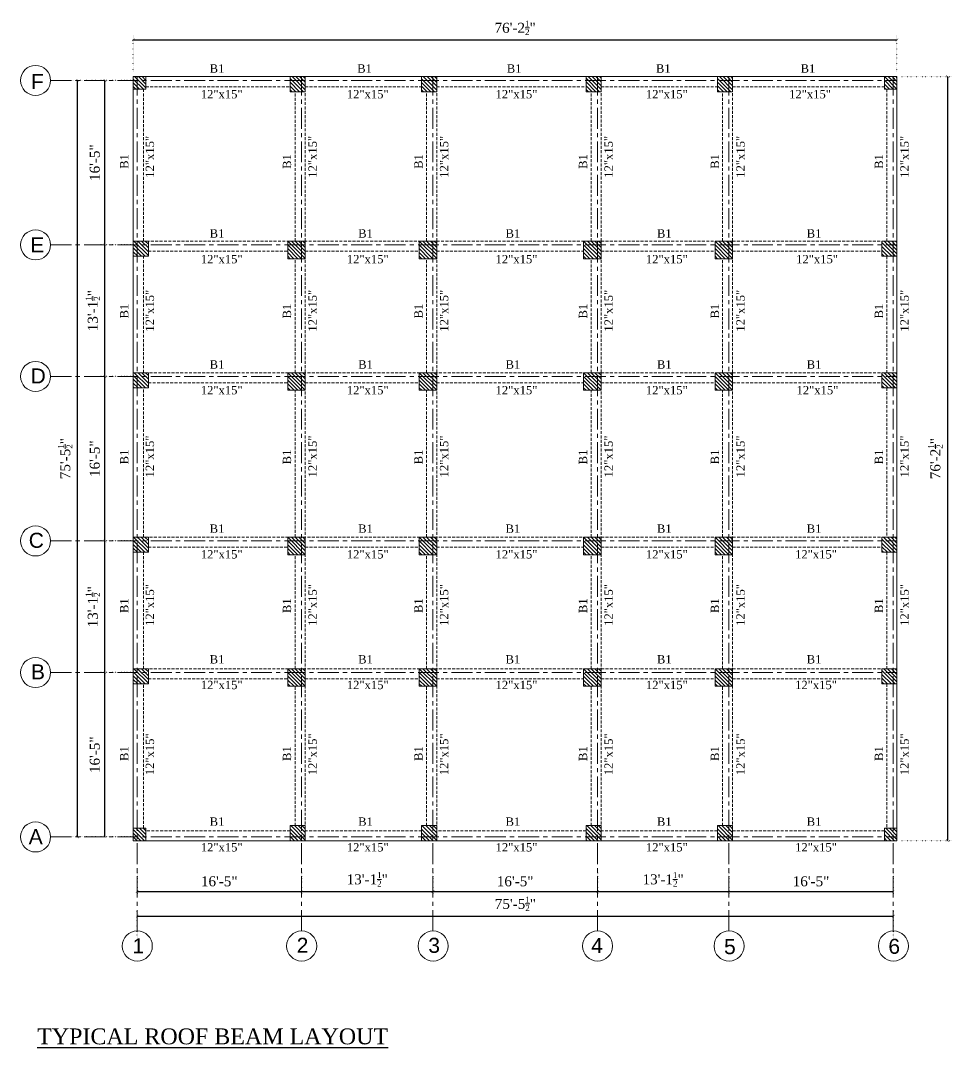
# Model space of a CAD drawing. Header units: feet. Extents: x 35006 to 48642, y 16494 to 18305.
# Drawn here: x 45985 to 47101, y 16733 to 17963 of the extents above; entities that cross this region are included whole.
import ezdxf

# ---------------------------------------------------------------- set-up
doc = ezdxf.new("R2010")
doc.units = ezdxf.units.FT
for name, pattern in [('CENTER', [2, 1.25, -0.25, 0.25, -0.25]), ('DOT2', [0.125, 0, -0.125]), ('HIDDEN', [0.375, 0.25, -0.125])]:
    doc.linetypes.add(name, pattern=pattern)
for name, color, linetype in [('0_TEXT', 1, 'Continuous'), ('DIM', 1, 'Continuous'), ('ST DIM', 11, 'Continuous'), ('ST TEX', 3, 'Continuous')]:
    doc.layers.add(name, color=color, linetype=linetype)
for name, color, linetype, lineweight in [('Column', 1, 'Continuous', 15), ('Hatch', 9, 'Continuous', 9), ('ST Beam', 7, 'Continuous', 20), ('ST GRIDS', 6, 'CENTER', 9)]:
    doc.layers.add(name, color=color, linetype=linetype, lineweight=lineweight)
doc.styles.add('RomanS', font='times.ttf')
doc.styles.get("Standard").update_dxf_attribs({"font": 'arial.ttf'})
doc.dimstyles.new('1-1', dxfattribs={"dimtxt": 9, "dimasz": 5, "dimexe": 6, "dimexo": 6, "dimgap": 3, "dimtad": 1, "dimdec": 1, "dimzin": 0, "dimdsep": 46, "dimlunit": 4, "dimtxsty": 'RomanS', "dimblk": 'ARCHTICK', "dimcen": 0.09, "dimclrd": 256, "dimclre": 256, "dimclrt": 3, "dimadec": 0, "dimazin": 0, "dimtfac": 0.6, "dimtdec": 1, "dimtix": 1, "dimtofl": 0, "dimtmove": 1, "dimatfit": 0, "dimfxl": 1, "dimtolj": 1, "dimtzin": 0, "dimarcsym": 0})
pattern_1 = [(315, (6303.4257, -47.3546), (2.24506403, 2.24506403), [])]
pattern_2 = [(315, (6294.4257, -38.3546), (2.24506403, 2.24506403), [])]
pattern_3 = [(315, (6294.4257, -47.3546), (2.24506403, 2.24506403), [])]

# ---------------------------------------------------------------- blocks, each defined once
blk = doc.blocks.new('_ArchTick')
at = {"color": 0, "const_width": 0.15}
blk.add_lwpolyline([(-0.5, -0.5), (0.5, 0.5)], dxfattribs=at)
blk = doc.blocks.new('*D135')
at = {"layer": 'Defpoints', "color": 0, "ltscale": 10, "transparency": 16777216}
for p in [(46086.2, 17890.9), (46125.4, 17890.9), (46125.4, 17694)]:
    blk.add_point(p, dxfattribs=at)
at = {"layer": 'ST DIM', "linetype": 'DOT2', "lineweight": -2, "ltscale": 10, "transparency": 16777216}
for p, q in [((46119.4, 17890.9), (46080.2, 17890.9)), ((46119.4, 17694), (46080.2, 17694))]:
    blk.add_line(p, q, dxfattribs=at)
at = {"layer": 'ST DIM', "lineweight": -2, "ltscale": 10, "transparency": 16777216}
blk.add_line((46086.2, 17694), (46086.2, 17890.9), dxfattribs=at)
at = {"layer": 'ST DIM', "lineweight": -2, "ltscale": 10, "transparency": 16777216, "xscale": 3, "yscale": 3, "zscale": 3}
for p, rotation in [((46086.2, 17890.9), 90), ((46086.2, 17694), 270)]:
    blk.add_blockref('_ArchTick', p, dxfattribs=dict(at, rotation=rotation))
at = {"layer": 'ST DIM', "color": 3, "lineweight": 13, "ltscale": 10, "transparency": 16777216, "insert": (46074.1, 17792.4), "char_height": 12, "attachment_point": 5, "rotation": 90, "style": 'RomanS'}
blk.add_mtext('\\A1;16\'-5"', dxfattribs=at)
blk = doc.blocks.new('*D136')
at = {"layer": 'Defpoints', "color": 0, "ltscale": 10, "transparency": 16777216}
for p in [(46086.2, 17694), (46125.4, 17694), (46125.4, 17536.5)]:
    blk.add_point(p, dxfattribs=at)
at = {"layer": 'ST DIM', "linetype": 'DOT2', "lineweight": -2, "ltscale": 10, "transparency": 16777216}
for p, q in [((46119.4, 17694), (46080.2, 17694)), ((46119.4, 17536.5), (46080.2, 17536.5))]:
    blk.add_line(p, q, dxfattribs=at)
at = {"layer": 'ST DIM', "lineweight": -2, "ltscale": 10, "transparency": 16777216}
blk.add_line((46086.2, 17536.5), (46086.2, 17694), dxfattribs=at)
at = {"layer": 'ST DIM', "lineweight": -2, "ltscale": 10, "transparency": 16777216, "xscale": 3, "yscale": 3, "zscale": 3}
for p, rotation in [((46086.2, 17694), 90), ((46086.2, 17536.5), 270)]:
    blk.add_blockref('_ArchTick', p, dxfattribs=dict(at, rotation=rotation))
at = {"layer": 'ST DIM', "color": 3, "lineweight": 13, "ltscale": 10, "transparency": 16777216, "insert": (46071.7, 17615.3), "char_height": 12, "attachment_point": 5, "rotation": 90, "style": 'RomanS'}
blk.add_mtext('\\A1;13\'-1{\\H0.6x;\\S1/2;}"', dxfattribs=at)
blk = doc.blocks.new('*D137')
at = {"layer": 'Defpoints', "color": 0, "ltscale": 10, "transparency": 16777216}
for p in [(46086.2, 17536.5), (46125.4, 17536.5), (46125.4, 17339.7)]:
    blk.add_point(p, dxfattribs=at)
at = {"layer": 'ST DIM', "linetype": 'DOT2', "lineweight": -2, "ltscale": 10, "transparency": 16777216}
for p, q in [((46119.4, 17536.5), (46080.2, 17536.5)), ((46119.4, 17339.7), (46080.2, 17339.7))]:
    blk.add_line(p, q, dxfattribs=at)
at = {"layer": 'ST DIM', "lineweight": -2, "ltscale": 10, "transparency": 16777216}
blk.add_line((46086.2, 17339.7), (46086.2, 17536.5), dxfattribs=at)
at = {"layer": 'ST DIM', "lineweight": -2, "ltscale": 10, "transparency": 16777216, "xscale": 3, "yscale": 3, "zscale": 3}
for p, rotation in [((46086.2, 17536.5), 90), ((46086.2, 17339.7), 270)]:
    blk.add_blockref('_ArchTick', p, dxfattribs=dict(at, rotation=rotation))
at = {"layer": 'ST DIM', "color": 3, "lineweight": 13, "ltscale": 10, "transparency": 16777216, "insert": (46074.1, 17438.1), "char_height": 12, "attachment_point": 5, "rotation": 90, "style": 'RomanS'}
blk.add_mtext('\\A1;16\'-5"', dxfattribs=at)
blk = doc.blocks.new('*D138')
at = {"layer": 'Defpoints', "color": 0, "ltscale": 10, "transparency": 16777216}
for p in [(46086.2, 17339.7), (46125.4, 17339.7), (46125.4, 17182.2)]:
    blk.add_point(p, dxfattribs=at)
at = {"layer": 'ST DIM', "linetype": 'DOT2', "lineweight": -2, "ltscale": 10, "transparency": 16777216}
for p, q in [((46119.4, 17339.7), (46080.2, 17339.7)), ((46119.4, 17182.2), (46080.2, 17182.2))]:
    blk.add_line(p, q, dxfattribs=at)
at = {"layer": 'ST DIM', "lineweight": -2, "ltscale": 10, "transparency": 16777216}
blk.add_line((46086.2, 17182.2), (46086.2, 17339.7), dxfattribs=at)
at = {"layer": 'ST DIM', "lineweight": -2, "ltscale": 10, "transparency": 16777216, "xscale": 3, "yscale": 3, "zscale": 3}
for p, rotation in [((46086.2, 17339.7), 90), ((46086.2, 17182.2), 270)]:
    blk.add_blockref('_ArchTick', p, dxfattribs=dict(at, rotation=rotation))
at = {"layer": 'ST DIM', "color": 3, "lineweight": 13, "ltscale": 10, "transparency": 16777216, "insert": (46071.7, 17260.9), "char_height": 12, "attachment_point": 5, "rotation": 90, "style": 'RomanS'}
blk.add_mtext('\\A1;13\'-1{\\H0.6x;\\S1/2;}"', dxfattribs=at)
blk = doc.blocks.new('*D139')
at = {"layer": 'Defpoints', "color": 0, "ltscale": 10, "transparency": 16777216}
for p in [(46086.2, 17182.2), (46125.4, 17182.2), (46125.4, 16985.5)]:
    blk.add_point(p, dxfattribs=at)
at = {"layer": 'ST DIM', "linetype": 'DOT2', "lineweight": -2, "ltscale": 10, "transparency": 16777216}
for p, q in [((46119.4, 17182.2), (46080.2, 17182.2)), ((46119.4, 16985.5), (46080.2, 16985.5))]:
    blk.add_line(p, q, dxfattribs=at)
at = {"layer": 'ST DIM', "lineweight": -2, "ltscale": 10, "transparency": 16777216}
blk.add_line((46086.2, 16985.5), (46086.2, 17182.2), dxfattribs=at)
at = {"layer": 'ST DIM', "lineweight": -2, "ltscale": 10, "transparency": 16777216, "xscale": 3, "yscale": 3, "zscale": 3}
for p, rotation in [((46086.2, 17182.2), 90), ((46086.2, 16985.5), 270)]:
    blk.add_blockref('_ArchTick', p, dxfattribs=dict(at, rotation=rotation))
at = {"layer": 'ST DIM', "color": 3, "lineweight": 13, "ltscale": 10, "transparency": 16777216, "insert": (46074.1, 17083.8), "char_height": 12, "attachment_point": 5, "rotation": 90, "style": 'RomanS'}
blk.add_mtext('\\A1;16\'-5"', dxfattribs=at)
blk = doc.blocks.new('*D140')
at = {"layer": 'Defpoints', "color": 0, "ltscale": 10, "transparency": 16777216}
for p in [(46124.7, 16949.7), (46321.6, 16949.7), (46321.6, 16920.2)]:
    blk.add_point(p, dxfattribs=at)
at = {"layer": 'ST DIM', "linetype": 'DOT2', "lineweight": -2, "ltscale": 10, "transparency": 16777216}
for p, q in [((46124.7, 16943.7), (46124.7, 16914.2)), ((46321.6, 16943.7), (46321.6, 16914.2))]:
    blk.add_line(p, q, dxfattribs=at)
at = {"layer": 'ST DIM', "lineweight": -2, "ltscale": 10, "transparency": 16777216}
blk.add_line((46124.7, 16920.2), (46321.6, 16920.2), dxfattribs=at)
at = {"layer": 'ST DIM', "lineweight": -2, "ltscale": 10, "transparency": 16777216, "xscale": 3, "yscale": 3, "zscale": 3, "rotation": 180}
blk.add_blockref('_ArchTick', (46124.7, 16920.2), dxfattribs=at)
at = {"layer": 'ST DIM', "lineweight": -2, "ltscale": 10, "transparency": 16777216, "xscale": 3, "yscale": 3, "zscale": 3}
blk.add_blockref('_ArchTick', (46321.6, 16920.2), dxfattribs=at)
at = {"layer": 'ST DIM', "color": 3, "lineweight": 13, "ltscale": 10, "transparency": 16777216, "insert": (46223.1, 16932.3), "char_height": 12, "attachment_point": 5, "style": 'RomanS'}
blk.add_mtext('\\A1;16\'-5"', dxfattribs=at)
blk = doc.blocks.new('*D141')
at = {"layer": 'Defpoints', "color": 0, "ltscale": 10, "transparency": 16777216}
for p in [(46321.6, 16949.7), (46479, 16949.7), (46479, 16920.2)]:
    blk.add_point(p, dxfattribs=at)
at = {"layer": 'ST DIM', "linetype": 'DOT2', "lineweight": -2, "ltscale": 10, "transparency": 16777216}
for p, q in [((46321.6, 16943.7), (46321.6, 16914.2)), ((46479, 16943.7), (46479, 16914.2))]:
    blk.add_line(p, q, dxfattribs=at)
at = {"layer": 'ST DIM', "lineweight": -2, "ltscale": 10, "transparency": 16777216}
blk.add_line((46321.6, 16920.2), (46479, 16920.2), dxfattribs=at)
at = {"layer": 'ST DIM', "lineweight": -2, "ltscale": 10, "transparency": 16777216, "xscale": 3, "yscale": 3, "zscale": 3, "rotation": 180}
blk.add_blockref('_ArchTick', (46321.6, 16920.2), dxfattribs=at)
at = {"layer": 'ST DIM', "lineweight": -2, "ltscale": 10, "transparency": 16777216, "xscale": 3, "yscale": 3, "zscale": 3}
blk.add_blockref('_ArchTick', (46479, 16920.2), dxfattribs=at)
at = {"layer": 'ST DIM', "color": 3, "lineweight": 13, "ltscale": 10, "transparency": 16777216, "insert": (46400.3, 16934.7), "char_height": 12, "attachment_point": 5, "style": 'RomanS'}
blk.add_mtext('\\A1;13\'-1{\\H0.6x;\\S1/2;}"', dxfattribs=at)
blk = doc.blocks.new('*D142')
at = {"layer": 'Defpoints', "color": 0, "ltscale": 10, "transparency": 16777216}
for p in [(46479, 16949.7), (46675.9, 16949.7), (46675.9, 16920.2)]:
    blk.add_point(p, dxfattribs=at)
at = {"layer": 'ST DIM', "linetype": 'DOT2', "lineweight": -2, "ltscale": 10, "transparency": 16777216}
for p, q in [((46479, 16943.7), (46479, 16914.2)), ((46675.9, 16943.7), (46675.9, 16914.2))]:
    blk.add_line(p, q, dxfattribs=at)
at = {"layer": 'ST DIM', "lineweight": -2, "ltscale": 10, "transparency": 16777216}
blk.add_line((46479, 16920.2), (46675.9, 16920.2), dxfattribs=at)
at = {"layer": 'ST DIM', "lineweight": -2, "ltscale": 10, "transparency": 16777216, "xscale": 3, "yscale": 3, "zscale": 3, "rotation": 180}
blk.add_blockref('_ArchTick', (46479, 16920.2), dxfattribs=at)
at = {"layer": 'ST DIM', "lineweight": -2, "ltscale": 10, "transparency": 16777216, "xscale": 3, "yscale": 3, "zscale": 3}
blk.add_blockref('_ArchTick', (46675.9, 16920.2), dxfattribs=at)
at = {"layer": 'ST DIM', "color": 3, "lineweight": 13, "ltscale": 10, "transparency": 16777216, "insert": (46577.4, 16932.3), "char_height": 12, "attachment_point": 5, "style": 'RomanS'}
blk.add_mtext('\\A1;16\'-5"', dxfattribs=at)
blk = doc.blocks.new('*D143')
at = {"layer": 'Defpoints', "color": 0, "ltscale": 10, "transparency": 16777216}
for p in [(46675.9, 16949.7), (46833.3, 16949.7), (46833.3, 16920.2)]:
    blk.add_point(p, dxfattribs=at)
at = {"layer": 'ST DIM', "linetype": 'DOT2', "lineweight": -2, "ltscale": 10, "transparency": 16777216}
for p, q in [((46675.9, 16943.7), (46675.9, 16914.2)), ((46833.3, 16943.7), (46833.3, 16914.2))]:
    blk.add_line(p, q, dxfattribs=at)
at = {"layer": 'ST DIM', "lineweight": -2, "ltscale": 10, "transparency": 16777216}
blk.add_line((46675.9, 16920.2), (46833.3, 16920.2), dxfattribs=at)
at = {"layer": 'ST DIM', "lineweight": -2, "ltscale": 10, "transparency": 16777216, "xscale": 3, "yscale": 3, "zscale": 3, "rotation": 180}
blk.add_blockref('_ArchTick', (46675.9, 16920.2), dxfattribs=at)
at = {"layer": 'ST DIM', "lineweight": -2, "ltscale": 10, "transparency": 16777216, "xscale": 3, "yscale": 3, "zscale": 3}
blk.add_blockref('_ArchTick', (46833.3, 16920.2), dxfattribs=at)
at = {"layer": 'ST DIM', "color": 3, "lineweight": 13, "ltscale": 10, "transparency": 16777216, "insert": (46754.6, 16934.7), "char_height": 12, "attachment_point": 5, "style": 'RomanS'}
blk.add_mtext('\\A1;13\'-1{\\H0.6x;\\S1/2;}"', dxfattribs=at)
blk = doc.blocks.new('*D144')
at = {"layer": 'Defpoints', "color": 0, "ltscale": 10, "transparency": 16777216}
for p in [(46833.3, 16949.7), (47030.1, 16949.7), (47030.1, 16920.2)]:
    blk.add_point(p, dxfattribs=at)
at = {"layer": 'ST DIM', "linetype": 'DOT2', "lineweight": -2, "ltscale": 10, "transparency": 16777216}
for p, q in [((46833.3, 16943.7), (46833.3, 16914.2)), ((47030.1, 16943.7), (47030.1, 16914.2))]:
    blk.add_line(p, q, dxfattribs=at)
at = {"layer": 'ST DIM', "lineweight": -2, "ltscale": 10, "transparency": 16777216}
blk.add_line((46833.3, 16920.2), (47030.1, 16920.2), dxfattribs=at)
at = {"layer": 'ST DIM', "lineweight": -2, "ltscale": 10, "transparency": 16777216, "xscale": 3, "yscale": 3, "zscale": 3, "rotation": 180}
blk.add_blockref('_ArchTick', (46833.3, 16920.2), dxfattribs=at)
at = {"layer": 'ST DIM', "lineweight": -2, "ltscale": 10, "transparency": 16777216, "xscale": 3, "yscale": 3, "zscale": 3}
blk.add_blockref('_ArchTick', (47030.1, 16920.2), dxfattribs=at)
at = {"layer": 'ST DIM', "color": 3, "lineweight": 13, "ltscale": 10, "transparency": 16777216, "insert": (46931.7, 16932.3), "char_height": 12, "attachment_point": 5, "style": 'RomanS'}
blk.add_mtext('\\A1;16\'-5"', dxfattribs=at)
blk = doc.blocks.new('*D149')
at = {"layer": 'Defpoints', "color": 0, "ltscale": 10, "transparency": 16777216}
for p in [(47034.6, 17939.3), (46120.2, 17895.4), (47034.6, 17895.4)]:
    blk.add_point(p, dxfattribs=at)
at = {"layer": 'ST DIM', "linetype": 'DOT2', "lineweight": -2, "ltscale": 10, "transparency": 16777216}
for p, q in [((46120.2, 17901.4), (46120.2, 17945.3)), ((47034.6, 17901.4), (47034.6, 17945.3))]:
    blk.add_line(p, q, dxfattribs=at)
at = {"layer": 'ST DIM', "lineweight": -2, "ltscale": 10, "transparency": 16777216}
blk.add_line((46120.2, 17939.3), (47034.6, 17939.3), dxfattribs=at)
at = {"layer": 'ST DIM', "lineweight": -2, "ltscale": 10, "transparency": 16777216, "xscale": 3, "yscale": 3, "zscale": 3, "rotation": 180}
blk.add_blockref('_ArchTick', (46120.2, 17939.3), dxfattribs=at)
at = {"layer": 'ST DIM', "lineweight": -2, "ltscale": 10, "transparency": 16777216, "xscale": 3, "yscale": 3, "zscale": 3}
blk.add_blockref('_ArchTick', (47034.6, 17939.3), dxfattribs=at)
at = {"layer": 'ST DIM', "color": 3, "lineweight": 13, "ltscale": 10, "transparency": 16777216, "insert": (46577.4, 17953.8), "char_height": 12, "attachment_point": 5, "style": 'RomanS'}
blk.add_mtext('\\A1;76\'-2{\\H0.6x;\\S1/2;}"', dxfattribs=at)
blk = doc.blocks.new('*D150')
at = {"layer": 'Defpoints', "color": 0, "ltscale": 10, "transparency": 16777216}
for p in [(47034.6, 17895.4), (47034.6, 16981), (47095.1, 16981)]:
    blk.add_point(p, dxfattribs=at)
at = {"layer": 'ST DIM', "linetype": 'DOT2', "lineweight": -2, "ltscale": 10, "transparency": 16777216}
for p, q in [((47040.6, 17895.4), (47101.1, 17895.4)), ((47040.6, 16981), (47101.1, 16981))]:
    blk.add_line(p, q, dxfattribs=at)
at = {"layer": 'ST DIM', "lineweight": -2, "ltscale": 10, "transparency": 16777216}
blk.add_line((47095.1, 17895.4), (47095.1, 16981), dxfattribs=at)
at = {"layer": 'ST DIM', "lineweight": -2, "ltscale": 10, "transparency": 16777216, "xscale": 3, "yscale": 3, "zscale": 3}
for p, rotation in [((47095.1, 17895.4), 90), ((47095.1, 16981), 270)]:
    blk.add_blockref('_ArchTick', p, dxfattribs=dict(at, rotation=rotation))
at = {"layer": 'ST DIM', "color": 3, "lineweight": 13, "ltscale": 10, "transparency": 16777216, "insert": (47080.6, 17438.2), "char_height": 12, "attachment_point": 5, "rotation": 90, "style": 'RomanS'}
blk.add_mtext('\\A1;76\'-2{\\H0.6x;\\S1/2;}"', dxfattribs=at)
blk = doc.blocks.new('*D145')
at = {"layer": 'Defpoints', "color": 0, "ltscale": 10, "transparency": 16777216}
for p in [(47030.4, 16890.8), (46125, 16859.3), (47030.4, 16859.3)]:
    blk.add_point(p, dxfattribs=at)
at = {"layer": 'ST DIM', "linetype": 'DOT2', "lineweight": -2, "ltscale": 10, "transparency": 16777216}
for p, q in [((46125, 16865.3), (46125, 16896.8)), ((47030.4, 16865.3), (47030.4, 16896.8))]:
    blk.add_line(p, q, dxfattribs=at)
at = {"layer": 'ST DIM', "lineweight": -2, "ltscale": 10, "transparency": 16777216}
blk.add_line((46125, 16890.8), (47030.4, 16890.8), dxfattribs=at)
at = {"layer": 'ST DIM', "lineweight": -2, "ltscale": 10, "transparency": 16777216, "xscale": 3, "yscale": 3, "zscale": 3, "rotation": 180}
blk.add_blockref('_ArchTick', (46125, 16890.8), dxfattribs=at)
at = {"layer": 'ST DIM', "lineweight": -2, "ltscale": 10, "transparency": 16777216, "xscale": 3, "yscale": 3, "zscale": 3}
blk.add_blockref('_ArchTick', (47030.4, 16890.8), dxfattribs=at)
at = {"layer": 'ST DIM', "color": 3, "lineweight": 13, "ltscale": 10, "transparency": 16777216, "insert": (46577.7, 16905.3), "char_height": 12, "attachment_point": 5, "style": 'RomanS'}
blk.add_mtext('\\A1;75\'-5{\\H0.6x;\\S1/2;}"', dxfattribs=at)
blk = doc.blocks.new('*D146')
at = {"layer": 'Defpoints', "color": 0, "ltscale": 10, "transparency": 16777216}
for p in [(46053.2, 17890.9), (46086.2, 17890.9), (46086.2, 16985.5)]:
    blk.add_point(p, dxfattribs=at)
at = {"layer": 'ST DIM', "linetype": 'DOT2', "lineweight": -2, "ltscale": 10, "transparency": 16777216}
for p, q in [((46080.2, 17890.9), (46047.2, 17890.9)), ((46080.2, 16985.5), (46047.2, 16985.5))]:
    blk.add_line(p, q, dxfattribs=at)
at = {"layer": 'ST DIM', "lineweight": -2, "ltscale": 10, "transparency": 16777216}
blk.add_line((46053.2, 16985.5), (46053.2, 17890.9), dxfattribs=at)
at = {"layer": 'ST DIM', "lineweight": -2, "ltscale": 10, "transparency": 16777216, "xscale": 3, "yscale": 3, "zscale": 3}
for p, rotation in [((46053.2, 17890.9), 90), ((46053.2, 16985.5), 270)]:
    blk.add_blockref('_ArchTick', p, dxfattribs=dict(at, rotation=rotation))
at = {"layer": 'ST DIM', "color": 3, "lineweight": 13, "ltscale": 10, "transparency": 16777216, "insert": (46038.7, 17438.2), "char_height": 12, "attachment_point": 5, "rotation": 90, "style": 'RomanS'}
blk.add_mtext('\\A1;75\'-5{\\H0.6x;\\S1/2;}"', dxfattribs=at)

msp = doc.modelspace()

# ---------------------------------------------------------------- hatches: boundary and pattern name
at = {"layer": 'Hatch', "lineweight": 9, "transparency": 33554505}
h = msp.add_hatch(dxfattribs=at)
h.set_pattern_fill('ANSI31', color=253, angle=-90)
h.set_pattern_definition(pattern_1)
h.paths.add_polyline_path([(46135.21, 17895.35), (46120.21, 17895.35), (46120.21, 17880.35), (46135.21, 17880.35)])
h = msp.add_hatch(dxfattribs=at)
h.set_pattern_fill('ANSI31', color=253, angle=-90)
h.set_pattern_definition(pattern_3)
h.paths.add_polyline_path([(46308.06, 17895.35), (46308.06, 17877.35), (46326.06, 17877.35), (46326.06, 17895.35)])
h = msp.add_hatch(dxfattribs=at)
h.set_pattern_fill('ANSI31', color=253, angle=-90)
h.set_pattern_definition(pattern_3)
h.paths.add_polyline_path([(46465.45, 17895.35), (46465.45, 17877.35), (46483.45, 17877.35), (46483.45, 17895.35)])
h = msp.add_hatch(dxfattribs=at)
h.set_pattern_fill('ANSI31', color=253, angle=-90)
h.set_pattern_definition(pattern_3)
h.paths.add_polyline_path([(46662.37, 17895.35), (46662.37, 17877.35), (46680.37, 17877.35), (46680.37, 17895.35)])
h = msp.add_hatch(dxfattribs=at)
h.set_pattern_fill('ANSI31', color=253, angle=-90)
h.set_pattern_definition(pattern_3)
h.paths.add_polyline_path([(46819.81, 17895.35), (46819.81, 17877.35), (46837.81, 17877.35), (46837.81, 17895.35)])
h = msp.add_hatch(dxfattribs=at)
h.set_pattern_fill('ANSI31', color=253, angle=-90)
h.set_pattern_definition(pattern_3)
h.paths.add_polyline_path([(47019.61, 17880.35), (47034.61, 17880.35), (47034.61, 17895.35), (47019.61, 17895.35)])
h = msp.add_hatch(dxfattribs=at)
h.set_pattern_fill('ANSI31', color=253, angle=-90)
h.set_pattern_definition(pattern_1)
h.paths.add_polyline_path([(46120.21, 17698.51), (46120.21, 17680.51), (46138.21, 17680.51), (46138.21, 17698.51)])
h = msp.add_hatch(dxfattribs=at)
h.set_pattern_fill('ANSI31', color=253, angle=-90)
h.set_pattern_definition(pattern_3)
h.paths.add_polyline_path([(46326.06, 17698.51), (46305.06, 17698.51), (46305.06, 17677.51), (46326.06, 17677.51)])
h = msp.add_hatch(dxfattribs=at)
h.set_pattern_fill('ANSI31', color=253, angle=-90)
h.set_pattern_definition([(315, (6451.8177, -47.3546), (2.24506403, 2.24506403), [])])
h.paths.add_polyline_path([(46483.45, 17698.51), (46462.45, 17698.51), (46462.45, 17677.51), (46483.45, 17677.51)])
h = msp.add_hatch(dxfattribs=at)
h.set_pattern_fill('ANSI31', color=253, angle=-90)
h.set_pattern_definition([(315, (6648.7377, -47.3546), (2.24506403, 2.24506403), [])])
h.paths.add_polyline_path([(46680.37, 17698.51), (46659.37, 17698.51), (46659.37, 17677.51), (46680.37, 17677.51)])
h = msp.add_hatch(dxfattribs=at)
h.set_pattern_fill('ANSI31', color=253, angle=-90)
h.set_pattern_definition([(315, (6806.1777, -47.3546), (2.24506403, 2.24506403), [])])
h.paths.add_polyline_path([(46837.81, 17698.51), (46816.81, 17698.51), (46816.81, 17677.51), (46837.81, 17677.51)])
h = msp.add_hatch(dxfattribs=at)
h.set_pattern_fill('ANSI31', color=253, angle=-90)
h.set_pattern_definition([(315, (6294.4257, 110.1238), (2.24506403, 2.24506403), [])])
h.paths.add_polyline_path([(47016.61, 17698.51), (47016.61, 17680.51), (47034.61, 17680.51), (47034.61, 17698.51)])
h = msp.add_hatch(dxfattribs=at)
h.set_pattern_fill('ANSI31', color=253, angle=-90)
h.set_pattern_definition(pattern_1)
h.paths.add_polyline_path([(46120.21, 17541.03), (46120.21, 17523.03), (46138.21, 17523.03), (46138.21, 17541.03)])
h = msp.add_hatch(dxfattribs=at)
h.set_pattern_fill('ANSI31', color=253, angle=-90)
h.set_pattern_definition([(315, (6294.4257, -204.833), (2.24506403, 2.24506403), [])])
h.paths.add_polyline_path([(46326.06, 17541.03), (46305.06, 17541.03), (46305.06, 17520.03), (46326.06, 17520.03)])
h = msp.add_hatch(dxfattribs=at)
h.set_pattern_fill('ANSI31', color=253, angle=-90)
h.set_pattern_definition([(315, (6451.8177, -204.833), (2.24506403, 2.24506403), [])])
h.paths.add_polyline_path([(46483.45, 17541.03), (46462.45, 17541.03), (46462.45, 17520.03), (46483.45, 17520.03)])
h = msp.add_hatch(dxfattribs=at)
h.set_pattern_fill('ANSI31', color=253, angle=-90)
h.set_pattern_definition([(315, (6648.7377, -204.833), (2.24506403, 2.24506403), [])])
h.paths.add_polyline_path([(46680.37, 17541.03), (46659.37, 17541.03), (46659.37, 17520.03), (46680.37, 17520.03)])
h = msp.add_hatch(dxfattribs=at)
h.set_pattern_fill('ANSI31', color=253, angle=-90)
h.set_pattern_definition([(315, (6806.1777, -204.833), (2.24506403, 2.24506403), [])])
h.paths.add_polyline_path([(46837.81, 17541.03), (46816.81, 17541.03), (46816.81, 17520.03), (46837.81, 17520.03)])
h = msp.add_hatch(dxfattribs=at)
h.set_pattern_fill('ANSI31', color=253, angle=-90)
h.set_pattern_definition(pattern_3)
h.paths.add_polyline_path([(47016.61, 17541.03), (47016.61, 17523.03), (47034.61, 17523.03), (47034.61, 17541.03)])
h = msp.add_hatch(dxfattribs=at)
h.set_pattern_fill('ANSI31', color=253, angle=-90)
h.set_pattern_definition(pattern_1)
h.paths.add_polyline_path([(46120.21, 17344.19), (46120.21, 17326.19), (46138.21, 17326.19), (46138.21, 17344.19)])
h = msp.add_hatch(dxfattribs=at)
h.set_pattern_fill('ANSI31', color=253, angle=-90)
h.set_pattern_definition([(315, (6294.4257, -401.681), (2.24506403, 2.24506403), [])])
h.paths.add_polyline_path([(46326.06, 17344.18), (46305.06, 17344.18), (46305.06, 17323.18), (46326.06, 17323.18)])
h = msp.add_hatch(dxfattribs=at)
h.set_pattern_fill('ANSI31', color=253, angle=-90)
h.set_pattern_definition([(315, (6451.8177, -401.681), (2.24506403, 2.24506403), [])])
h.paths.add_polyline_path([(46483.45, 17344.18), (46462.45, 17344.18), (46462.45, 17323.18), (46483.45, 17323.18)])
h = msp.add_hatch(dxfattribs=at)
h.set_pattern_fill('ANSI31', color=253, angle=-90)
h.set_pattern_definition([(315, (6648.7377, -401.681), (2.24506403, 2.24506403), [])])
h.paths.add_polyline_path([(46680.37, 17344.18), (46659.37, 17344.18), (46659.37, 17323.18), (46680.37, 17323.18)])
h = msp.add_hatch(dxfattribs=at)
h.set_pattern_fill('ANSI31', color=253, angle=-90)
h.set_pattern_definition([(315, (6806.1777, -401.681), (2.24506403, 2.24506403), [])])
h.paths.add_polyline_path([(46837.81, 17344.18), (46816.81, 17344.18), (46816.81, 17323.18), (46837.81, 17323.18)])
h = msp.add_hatch(dxfattribs=at)
h.set_pattern_fill('ANSI31', color=253, angle=-90)
h.set_pattern_definition(pattern_3)
h.paths.add_polyline_path([(47016.61, 17344.19), (47016.61, 17326.19), (47034.61, 17326.19), (47034.61, 17344.19)])
h = msp.add_hatch(dxfattribs=at)
h.set_pattern_fill('ANSI31', color=253, angle=-90)
h.set_pattern_definition(pattern_1)
h.paths.add_polyline_path([(46120.21, 17186.75), (46120.21, 17168.75), (46138.21, 17168.75), (46138.21, 17186.75)])
h = msp.add_hatch(dxfattribs=at)
h.set_pattern_fill('ANSI31', color=253, angle=-90)
h.set_pattern_definition([(315, (6294.4257, -559.1594), (2.24506403, 2.24506403), [])])
h.paths.add_polyline_path([(46326.06, 17186.7), (46305.06, 17186.7), (46305.06, 17165.7), (46326.06, 17165.7)])
h = msp.add_hatch(dxfattribs=at)
h.set_pattern_fill('ANSI31', color=253, angle=-90)
h.set_pattern_definition([(315, (6451.8177, -559.1594), (2.24506403, 2.24506403), [])])
h.paths.add_polyline_path([(46483.45, 17186.7), (46462.45, 17186.7), (46462.45, 17165.7), (46483.45, 17165.7)])
h = msp.add_hatch(dxfattribs=at)
h.set_pattern_fill('ANSI31', color=253, angle=-90)
h.set_pattern_definition([(315, (6648.7377, -559.1594), (2.24506403, 2.24506403), [])])
h.paths.add_polyline_path([(46680.37, 17186.7), (46659.37, 17186.7), (46659.37, 17165.7), (46680.37, 17165.7)])
h = msp.add_hatch(dxfattribs=at)
h.set_pattern_fill('ANSI31', color=253, angle=-90)
h.set_pattern_definition([(315, (6806.1777, -559.1594), (2.24506403, 2.24506403), [])])
h.paths.add_polyline_path([(46837.81, 17186.7), (46816.81, 17186.7), (46816.81, 17165.7), (46837.81, 17165.7)])
h = msp.add_hatch(dxfattribs=at)
h.set_pattern_fill('ANSI31', color=253, angle=-90)
h.set_pattern_definition([(315, (6294.4257, -47.4074), (2.24506403, 2.24506403), [])])
h.paths.add_polyline_path([(47016.61, 17186.7), (47016.61, 17168.7), (47034.61, 17168.7), (47034.61, 17186.7)])
h = msp.add_hatch(dxfattribs=at)
h.set_pattern_fill('ANSI31', color=253, angle=-90)
h.set_pattern_definition(pattern_2)
h.paths.add_polyline_path([(46326.06, 16980.95), (46326.06, 16998.95), (46308.06, 16998.95), (46308.06, 16980.95)])
h = msp.add_hatch(dxfattribs=at)
h.set_pattern_fill('ANSI31', color=253, angle=-90)
h.set_pattern_definition(pattern_2)
h.paths.add_polyline_path([(46483.45, 16980.95), (46483.45, 16998.95), (46465.45, 16998.95), (46465.45, 16980.95)])
h = msp.add_hatch(dxfattribs=at)
h.set_pattern_fill('ANSI31', color=253, angle=-90)
h.set_pattern_definition(pattern_2)
h.paths.add_polyline_path([(46680.37, 16980.95), (46680.37, 16998.95), (46662.37, 16998.95), (46662.37, 16980.95)])
h = msp.add_hatch(dxfattribs=at)
h.set_pattern_fill('ANSI31', color=253, angle=-90)
h.set_pattern_definition(pattern_2)
h.paths.add_polyline_path([(46837.81, 16980.95), (46837.81, 16998.95), (46819.81, 16998.95), (46819.81, 16980.95)])
h = msp.add_hatch(dxfattribs=at)
h.set_pattern_fill('ANSI31', color=253, angle=-90)
h.set_pattern_definition([(315, (6303.4257, -38.3546), (2.24506403, 2.24506403), [])])
h.paths.add_polyline_path([(46120.21, 16995.95), (46120.21, 16980.95), (46135.21, 16980.95), (46135.21, 16995.95)])
h = msp.add_hatch(dxfattribs=at)
h.set_pattern_fill('ANSI31', color=253, angle=-90)
h.set_pattern_definition(pattern_2)
h.paths.add_polyline_path([(47019.61, 16995.95), (47019.61, 16980.95), (47034.61, 16980.95), (47034.61, 16995.95)])

# ---------------------------------------------------------------- linework, layer by layer
at = {"layer": 'Column', "lineweight": 18}
for points in [[(46120.21, 17895.35), (46135.21, 17895.35), (46135.21, 17880.35), (46120.21, 17880.35)], [(46308.06, 17895.35), (46326.06, 17895.35), (46326.06, 17877.35), (46308.06, 17877.35)], [(46465.45, 17895.35), (46483.45, 17895.35), (46483.45, 17877.35), (46465.45, 17877.35)], [(46662.37, 17895.35), (46680.37, 17895.35), (46680.37, 17877.35), (46662.37, 17877.35)], [(46819.81, 17895.35), (46837.81, 17895.35), (46837.81, 17877.35), (46819.81, 17877.35)], [(47019.61, 17895.35), (47034.61, 17895.35), (47034.61, 17880.35), (47019.61, 17880.35)], [(46120.21, 17698.51), (46138.21, 17698.51), (46138.21, 17680.51), (46120.21, 17680.51)], [(46305.06, 17698.51), (46326.06, 17698.51), (46326.06, 17677.51), (46305.06, 17677.51)], [(46462.45, 17698.51), (46483.45, 17698.51), (46483.45, 17677.51), (46462.45, 17677.51)], [(46659.37, 17698.51), (46680.37, 17698.51), (46680.37, 17677.51), (46659.37, 17677.51)], [(46816.81, 17698.51), (46837.81, 17698.51), (46837.81, 17677.51), (46816.81, 17677.51)], [(47034.61, 17698.51), (47016.61, 17698.51), (47016.61, 17680.51), (47034.61, 17680.51)], [(46120.21, 17541.03), (46138.21, 17541.03), (46138.21, 17523.03), (46120.21, 17523.03)], [(46305.06, 17541.03), (46326.06, 17541.03), (46326.06, 17520.03), (46305.06, 17520.03)], [(46462.45, 17541.03), (46483.45, 17541.03), (46483.45, 17520.03), (46462.45, 17520.03)], [(46659.37, 17541.03), (46680.37, 17541.03), (46680.37, 17520.03), (46659.37, 17520.03)], [(46816.81, 17541.03), (46837.81, 17541.03), (46837.81, 17520.03), (46816.81, 17520.03)], [(47034.61, 17541.03), (47016.61, 17541.03), (47016.61, 17523.03), (47034.61, 17523.03)], [(46120.21, 17344.19), (46138.21, 17344.19), (46138.21, 17326.19), (46120.21, 17326.19)], [(46305.06, 17344.18), (46326.06, 17344.18), (46326.06, 17323.18), (46305.06, 17323.18)], [(46462.45, 17344.18), (46483.45, 17344.18), (46483.45, 17323.18), (46462.45, 17323.18)], [(46659.37, 17344.18), (46680.37, 17344.18), (46680.37, 17323.18), (46659.37, 17323.18)], [(46816.81, 17344.18), (46837.81, 17344.18), (46837.81, 17323.18), (46816.81, 17323.18)], [(47034.61, 17344.19), (47016.61, 17344.19), (47016.61, 17326.19), (47034.61, 17326.19)], [(46120.21, 17186.75), (46138.21, 17186.75), (46138.21, 17168.75), (46120.21, 17168.75)], [(46305.06, 17186.7), (46326.06, 17186.7), (46326.06, 17165.7), (46305.06, 17165.7)], [(46462.45, 17186.7), (46483.45, 17186.7), (46483.45, 17165.7), (46462.45, 17165.7)], [(46659.37, 17186.7), (46680.37, 17186.7), (46680.37, 17165.7), (46659.37, 17165.7)], [(46816.81, 17186.7), (46837.81, 17186.7), (46837.81, 17165.7), (46816.81, 17165.7)], [(47034.61, 17186.7), (47016.61, 17186.7), (47016.61, 17168.7), (47034.61, 17168.7)], [(46308.06, 16980.95), (46326.06, 16980.95), (46326.06, 16998.95), (46308.06, 16998.95)], [(46465.45, 16980.95), (46483.45, 16980.95), (46483.45, 16998.95), (46465.45, 16998.95)], [(46662.37, 16980.95), (46680.37, 16980.95), (46680.37, 16998.95), (46662.37, 16998.95)], [(46819.81, 16980.95), (46837.81, 16980.95), (46837.81, 16998.95), (46819.81, 16998.95)], [(46120.21, 16995.95), (46135.21, 16995.95), (46135.21, 16980.95), (46120.21, 16980.95)], [(47019.61, 16995.95), (47034.61, 16995.95), (47034.61, 16980.95), (47019.61, 16980.95)]]:
    msp.add_lwpolyline(points, close=True, dxfattribs=at)
at = {"layer": 'DIM', "lineweight": 13}
for centre in [(46003.16, 17890.85), (46003.16, 17694.01), (46003.16, 17536.53), (46003.16, 17339.69), (46003.16, 17182.2), (46003.16, 16985.45), (46124.96, 16854.9), (46321.81, 16854.9), (46479.2, 16854.9), (46676.12, 16854.9), (46833.56, 16854.9), (47030.36, 16854.9)]:
    msp.add_circle(centre, 18, dxfattribs=at)
at = {"layer": 'ST Beam', "linetype": 'Continuous', "lineweight": 15, "ltscale": 10}
for p, q in [((46120.21, 17895.35), (47034.61, 17895.35)), ((46120.21, 16980.95), (46120.21, 17895.35)), ((47034.61, 17895.35), (47034.61, 16980.95)), ((47034.61, 16980.95), (46120.21, 16980.95))]:
    msp.add_line(p, q, dxfattribs=at)
at = {"layer": 'ST Beam', "linetype": 'HIDDEN', "lineweight": 13, "ltscale": 14}
for p, q in [((46135.21, 17883.35), (46308.06, 17883.35)), ((46326.06, 17883.35), (46465.45, 17883.35)), ((46326.06, 16989.95), (46326.06, 17883.35)), ((46483.45, 17883.35), (46662.37, 17883.35)), ((46483.45, 16989.95), (46483.45, 17883.35)), ((46680.37, 17883.35), (46819.81, 17883.35)), ((46680.37, 16989.95), (46680.37, 17883.35)), ((46837.81, 17883.35), (47019.61, 17883.35)), ((46837.81, 16989.95), (46837.81, 17883.35)), ((46132.21, 17698.51), (46132.21, 17880.35)), ((46314.06, 17698.51), (46314.06, 17877.35)), ((46471.45, 17698.51), (46471.45, 17877.35)), ((46668.37, 17698.51), (46668.37, 17877.35)), ((46825.81, 17698.51), (46825.81, 17877.35)), ((47022.61, 17880.35), (47022.61, 17698.51)), ((46120.21, 17698.51), (46474.45, 17698.51)), ((46483.45, 17698.51), (46671.37, 17698.51)), ((46680.37, 17698.51), (46828.81, 17698.51)), ((46837.81, 17698.51), (47034.61, 17698.51)), ((46138.21, 17686.51), (46305.06, 17686.51)), ((46326.06, 17686.51), (46462.45, 17686.51)), ((46483.45, 17686.51), (46659.37, 17686.51)), ((46680.37, 17686.51), (46816.81, 17686.51)), ((46837.81, 17686.51), (47016.61, 17686.51)), ((46132.21, 17541.03), (46132.21, 17680.51)), ((46314.06, 17541.03), (46314.06, 17677.51)), ((46471.45, 17541.03), (46471.45, 17677.51)), ((46668.37, 17541.03), (46668.37, 17677.51)), ((46825.81, 17541.03), (46825.81, 17677.51)), ((47022.61, 17680.51), (47022.61, 17541.03)), ((46129.21, 17541.03), (47025.61, 17541.03)), ((46138.21, 17529.03), (46305.06, 17529.03)), ((46326.06, 17529.03), (46462.45, 17529.03)), ((46483.45, 17529.03), (46659.37, 17529.03)), ((46680.37, 17529.03), (46816.81, 17529.03)), ((46837.81, 17529.03), (47016.61, 17529.03)), ((46132.21, 17344.18), (46132.21, 17523.03)), ((46314.06, 17344.18), (46314.06, 17520.03)), ((46471.45, 17344.18), (46471.45, 17520.03)), ((46668.37, 17344.18), (46668.37, 17520.03)), ((46825.81, 17344.18), (46825.81, 17520.03)), ((47022.61, 17523.03), (47022.61, 17344.18)), ((46129.21, 17344.18), (47025.61, 17344.18)), ((46138.21, 17332.18), (46305.06, 17332.18)), ((46326.06, 17332.18), (46462.45, 17332.18)), ((46483.45, 17332.18), (46659.37, 17332.18)), ((46680.37, 17332.18), (46816.81, 17332.18)), ((46837.81, 17332.18), (47016.61, 17332.18)), ((46132.21, 17186.7), (46132.21, 17326.19)), ((46314.06, 17186.7), (46314.06, 17323.18)), ((46471.45, 17186.7), (46471.45, 17323.18)), ((46668.37, 17186.7), (46668.37, 17323.18)), ((46825.81, 17186.7), (46825.81, 17323.18)), ((47022.61, 17326.19), (47022.61, 17186.7)), ((46129.21, 17186.7), (47025.61, 17186.7)), ((46138.21, 17174.7), (46305.06, 17174.7)), ((46326.06, 17174.7), (46462.45, 17174.7)), ((46483.45, 17174.7), (46659.37, 17174.7)), ((46680.37, 17174.7), (46816.81, 17174.7)), ((46837.81, 17174.7), (47016.61, 17174.7)), ((46132.21, 16995.95), (46132.21, 17168.75)), ((46314.06, 16998.95), (46314.06, 17165.7)), ((46471.45, 16998.95), (46471.45, 17165.7)), ((46668.37, 16998.95), (46668.37, 17165.7)), ((46825.81, 16998.95), (46825.81, 17165.7)), ((47022.61, 17168.7), (47022.61, 16995.95)), ((46308.06, 16992.95), (46135.21, 16992.95)), ((46465.45, 16992.95), (46326.06, 16992.95)), ((46662.37, 16992.95), (46483.45, 16992.95)), ((46819.81, 16992.95), (46680.37, 16992.95)), ((47019.61, 16992.95), (46837.81, 16992.95))]:
    msp.add_line(p, q, dxfattribs=at)
at = {"layer": 'ST GRIDS', "color": 251, "lineweight": 13, "ltscale": 20}
for p, q in [((46124.71, 16872.9), (46124.71, 17895.35)), ((46321.56, 16872.9), (46321.56, 17895.35)), ((46478.95, 16872.9), (46478.95, 17895.35)), ((46675.87, 16872.9), (46675.87, 17895.35)), ((46833.31, 16872.9), (46833.31, 17895.35)), ((47030.11, 16872.9), (47030.11, 17895.35)), ((46021.16, 17890.85), (47034.61, 17890.85)), ((46021.16, 17694.01), (47034.61, 17694.01)), ((46021.16, 17536.53), (47034.61, 17536.53)), ((46021.16, 17339.69), (47034.61, 17339.69)), ((46021.16, 17182.2), (47034.61, 17182.2)), ((46021.16, 16985.45), (47034.61, 16985.45))]:
    msp.add_line(p, q, dxfattribs=at)

# ---------------------------------------------------------------- texts
at = {"layer": '0_TEXT', "color": 2, "char_height": 18, "attachment_point": 1}
for s, insert in [('F', (45997.6, 17898.42)), ('E', (45996.77, 17703)), ('D', (45997.24, 17546.16)), ('C', (45994.98, 17349.46)), ('B', (45997.66, 17192.01)), ('A', (45994.94, 16994.79)), ('1', (46119.23, 16864.03)), ('2', (46315.87, 16864.81)), ('3', (46473.44, 16864.72)), ('4', (46668.41, 16864.46)), ('5', (46827.58, 16863.15)), ('6', (47024.31, 16863.56))]:
    msp.add_mtext_dynamic_manual_height_columns(s, width=33.971, gutter_width=30, heights=[0], dxfattribs=dict(at, insert=insert))
at = {"layer": 'ST TEX', "color": 3, "lineweight": -3, "style": 'RomanS'}
msp.add_text('%%UTYPICAL ROOF BEAM LAYOUT', height=19.0008, dxfattribs=at).set_placement((46005.11, 16737.29))
at = {"layer": 'ST TEX', "char_height": 10, "attachment_point": 1, "style": 'RomanS'}
for s, insert in [('B1', (46211.62, 17910.11)), ('B1', (46388.24, 17910.11)), ('B1', (46567.38, 17910.11)), ('B1', (46746.01, 17910.11)), ('B1', (46919.19, 17910.11)), ('12"x15"', (46200.98, 17879.39)), ('12"x15"', (46375.84, 17879.39)), ('12"x15"', (46553.98, 17879.39)), ('12"x15"', (46733.98, 17879.39)), ('12"x15"', (46905.46, 17879.39)), ('B1', (46211.62, 17712.7)), ('B1', (46389.41, 17712.7)), ('B1', (46565.92, 17712.7)), ('B1', (46747.15, 17712.7)), ('B1', (46926.54, 17712.7)), ('12"x15"', (46200.98, 17681.98)), ('12"x15"', (46375.84, 17681.98)), ('12"x15"', (46553.98, 17681.98)), ('12"x15"', (46733.98, 17681.98)), ('12"x15"', (46913.89, 17681.98)), ('B1', (46211.62, 17555.88)), ('B1', (46389.41, 17555.88)), ('B1', (46565.92, 17555.88)), ('B1', (46747.15, 17555.88)), ('B1', (46926.54, 17555.88)), ('12"x15"', (46200.98, 17525.16)), ('12"x15"', (46375.84, 17525.16)), ('12"x15"', (46553.98, 17525.16)), ('12"x15"', (46733.98, 17525.16)), ('12"x15"', (46914.35, 17525.16)), ('B1', (46211.62, 17359.42)), ('B1', (46389.41, 17359.42)), ('B1', (46565.92, 17359.42)), ('B1', (46747.15, 17359.42)), ('B1', (46926.54, 17359.42)), ('12"x15"', (46200.98, 17328.7)), ('12"x15"', (46375.84, 17328.7)), ('12"x15"', (46553.98, 17328.7)), ('12"x15"', (46733.98, 17328.7)), ('12"x15"', (46912.6, 17328.7)), ('B1', (46211.62, 17203.03)), ('B1', (46389.41, 17203.03)), ('B1', (46565.92, 17203.03)), ('B1', (46747.15, 17203.03)), ('B1', (46926.54, 17203.03)), ('12"x15"', (46200.98, 17172.31)), ('12"x15"', (46375.84, 17172.31)), ('12"x15"', (46553.98, 17172.31)), ('12"x15"', (46733.98, 17172.31)), ('12"x15"', (46912.62, 17172.31)), ('B1', (46211.62, 17008.79)), ('B1', (46389.41, 17008.79)), ('B1', (46565.92, 17008.79)), ('B1', (46747.15, 17008.79)), ('B1', (46926.54, 17008.79)), ('12"x15"', (46200.98, 16978.07)), ('12"x15"', (46375.84, 16978.07)), ('12"x15"', (46553.98, 16978.07)), ('12"x15"', (46733.98, 16978.07)), ('12"x15"', (46912.63, 16978.07))]:
    msp.add_mtext_dynamic_manual_height_columns(s, width=36.7973, gutter_width=12.5, heights=[0], dxfattribs=dict(at, insert=insert))
at = {"layer": 'ST TEX', "char_height": 10, "attachment_point": 1, "rotation": 90, "style": 'RomanS'}
for s, insert in [('12"x15"', (46135.05, 17774.37)), ('12"x15"', (46329.91, 17774.37)), ('12"x15"', (46487.31, 17774.37)), ('12"x15"', (46684.37, 17774.37)), ('12"x15"', (46842.3, 17774.37)), ('12"x15"', (47038.69, 17774.37)), ('B1', (46104.33, 17785.01)), ('B1', (46299.19, 17785.01)), ('B1', (46456.59, 17785.01)), ('B1', (46653.66, 17785.01)), ('B1', (46811.58, 17785.01)), ('B1', (47007.97, 17785.01)), ('12"x15"', (46135.05, 17590.13)), ('12"x15"', (46329.91, 17590.13)), ('12"x15"', (46487.31, 17590.13)), ('12"x15"', (46684.37, 17590.13)), ('12"x15"', (46842.3, 17590.13)), ('12"x15"', (47038.69, 17590.13)), ('B1', (46104.33, 17605.96)), ('B1', (46299.19, 17605.96)), ('B1', (46456.59, 17605.96)), ('B1', (46653.66, 17605.96)), ('B1', (46811.58, 17605.96)), ('B1', (47007.97, 17605.96)), ('12"x15"', (46135.05, 17415.75)), ('12"x15"', (46329.91, 17415.75)), ('12"x15"', (46487.31, 17415.75)), ('12"x15"', (46684.37, 17415.75)), ('12"x15"', (46842.3, 17415.75)), ('12"x15"', (47038.69, 17415.75)), ('B1', (46104.33, 17431.36)), ('B1', (46299.19, 17431.36)), ('B1', (46456.59, 17431.36)), ('B1', (46653.66, 17431.36)), ('B1', (46811.58, 17431.36)), ('B1', (47007.97, 17431.36)), ('12"x15"', (46135.05, 17238)), ('12"x15"', (46329.91, 17238)), ('12"x15"', (46487.31, 17238)), ('12"x15"', (46684.37, 17238)), ('12"x15"', (46842.3, 17238)), ('12"x15"', (47038.69, 17238)), ('B1', (46104.33, 17253.34)), ('B1', (46299.19, 17253.34)), ('B1', (46456.59, 17253.34)), ('B1', (46653.66, 17253.34)), ('B1', (46811.58, 17253.34)), ('B1', (47007.97, 17253.34)), ('12"x15"', (46135.05, 17059.27)), ('12"x15"', (46329.91, 17059.27)), ('12"x15"', (46487.31, 17059.27)), ('12"x15"', (46684.37, 17059.27)), ('12"x15"', (46842.3, 17059.27)), ('12"x15"', (47038.69, 17059.27)), ('B1', (46104.33, 17076.37)), ('B1', (46299.19, 17076.37)), ('B1', (46456.59, 17076.37)), ('B1', (46653.66, 17076.37)), ('B1', (46811.58, 17076.37)), ('B1', (47007.97, 17076.37))]:
    msp.add_mtext_dynamic_manual_height_columns(s, width=36.7973, gutter_width=12.5, heights=[0], dxfattribs=dict(at, insert=insert))

# ---------------------------------------------------------------- dimensions: what is measured, and where the dimension line sits
at = {"layer": 'ST DIM', "lineweight": 13, "ltscale": 10}
for base, p1, p2, picture, middle in [((47034.61, 17939.31), (46120.21, 17895.35), (47034.61, 17895.35), '*D149', (46577.41, 17953.81)), ((46321.5607, 16920.1766), (46124.7127, 16949.7328), (46321.5607, 16949.7328), '*D140', (46223.1367, 16932.2804)), ((46478.95, 16920.18), (46321.56, 16949.73), (46478.95, 16949.73), '*D141', (46400.26, 16934.66)), ((46675.87, 16920.18), (46478.95, 16949.73), (46675.87, 16949.73), '*D142', (46577.41, 16932.28)), ((46833.31, 16920.18), (46675.87, 16949.73), (46833.31, 16949.73), '*D143', (46754.59, 16934.66)), ((47030.11, 16920.18), (46833.31, 16949.73), (47030.11, 16949.73), '*D144', (46931.71, 16932.28)), ((47030.36, 16890.84), (46124.96, 16859.26), (47030.36, 16859.26), '*D145', (46577.66, 16905.35))]:
    dim = msp.add_linear_dim(base=base, p1=p1, p2=p2, dimstyle='1-1', override={"dimtxt": 12, "dimasz": 3, "dimgap": 6, "dimpost": '\\X'}, dxfattribs=at)
    dim.commit()
    dim.dimension.update_dxf_attribs({"geometry": picture, "text_midpoint": middle})
for base, p1, p2, picture, middle in [((47095.07, 16980.95), (47034.61, 17895.35), (47034.61, 16980.95), '*D150', (47080.56, 17438.15)), ((46053.21, 17890.85), (46086.2, 16985.45), (46086.2, 17890.85), '*D146', (46038.71, 17438.15)), ((46086.2, 17890.85), (46125.37, 17694.01), (46125.37, 17890.85), '*D135', (46074.1, 17792.43)), ((46086.2, 17694.01), (46125.37, 17536.53), (46125.37, 17694.01), '*D136', (46071.71, 17615.27)), ((46086.1996, 17536.5275), (46125.3723, 17339.6795), (46125.3723, 17536.5275), '*D137', (46074.0958, 17438.1035)), ((46086.2, 17339.68), (46125.37, 17182.2), (46125.37, 17339.68), '*D138', (46071.71, 17260.94))]:
    dim = msp.add_linear_dim(base=base, p1=p1, p2=p2, angle=90, dimstyle='1-1', override={"dimtxt": 12, "dimasz": 3, "dimgap": 6, "dimpost": '\\X'}, dxfattribs=at)
    dim.commit()
    dim.dimension.update_dxf_attribs({"geometry": picture, "text_midpoint": middle})
dim = msp.add_linear_dim(base=(46086.2, 17182.2), p1=(46125.37, 16985.45), p2=(46125.37, 17182.2), angle=90, text='16\'-5"', dimstyle='1-1', override={"dimtxt": 12, "dimasz": 3, "dimgap": 6, "dimpost": '\\X'}, dxfattribs=at)
dim.commit()
dim.dimension.update_dxf_attribs({"geometry": '*D139', "text_midpoint": (46074.1, 17083.83)})

doc.saveas('drawing.dxf')
